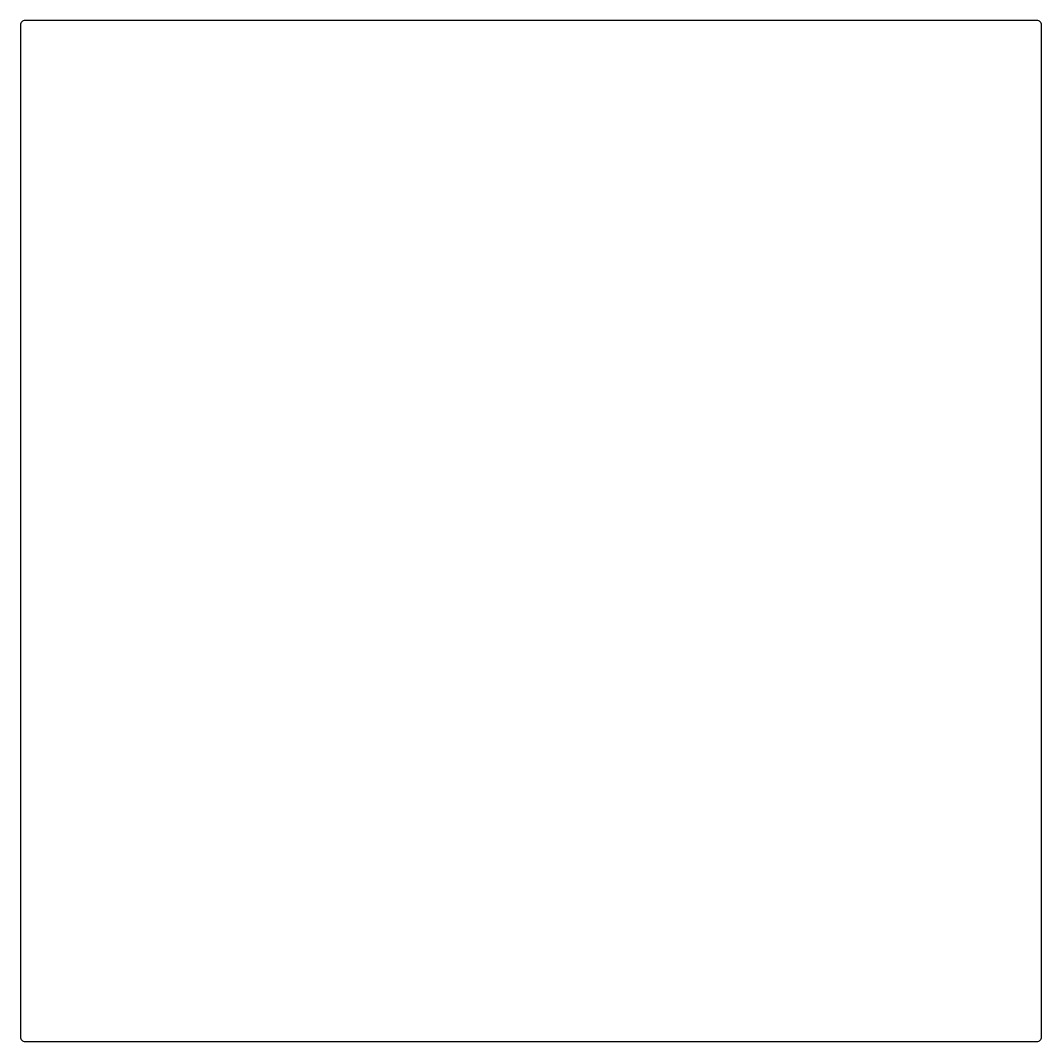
# Model space of a CAD drawing. Header units: millimetres. Extents: x -221 to 221, y -236 to 206.
import ezdxf

# ---------------------------------------------------------------- set-up
doc = ezdxf.new("R2010")
doc.units = ezdxf.units.MM
doc.layers.get('0').update_dxf_attribs({"linetype": 'CONTINUOUS'})

msp = doc.modelspace()

# ---------------------------------------------------------------- linework, layer by layer
msp.add_lwpolyline([(220.98, 204.28, 0.414214), (218.98, 206.28), (-219, 206.27, 0.414214), (-221, 204.27), (-221, -233.71, 0.414214), (-219, -235.71), (218.98, -235.7, 0.414214), (220.98, -233.7)], format="xyb", close=True)

doc.saveas('drawing.dxf')
